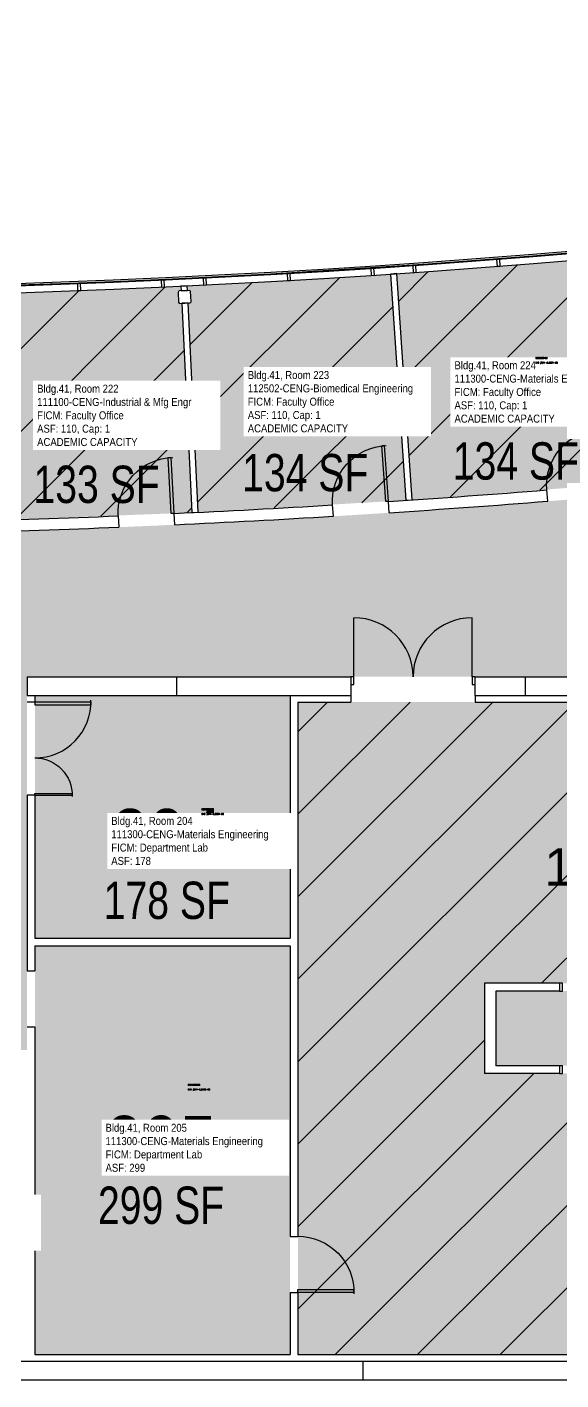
# Model space of a CAD drawing. Header units: inches. Extents: x -2827 to 2347, y -4 to 3466.
# Drawn here: x -1408 to -1065, y 2592 to 3462 of the extents above; entities that cross this region are included whole.
import ezdxf
from ezdxf.enums import TextEntityAlignment as Align

# ---------------------------------------------------------------- set-up
doc = ezdxf.new("R2010")
doc.units = ezdxf.units.IN
doc.header["$LTSCALE"] = 10
doc.header["$MEASUREMENT"] = 0
for name, color, linetype in [('A-DOOR', 2, 'CONTINUOUS'), ('A-GLAZ', 1, 'CONTINUOUS'), ('A-GLAZ-SILL', 2, 'CONTINUOUS'), ('A-IDEN-CNUM', 7, 'CONTINUOUS'), ('A-IDEN-RNUM', 7, 'CONTINUOUS'), ('A-IDEN-SNUM', 4, 'CONTINUOUS'), ('A-IDEN-VNUM', 4, 'CONTINUOUS'), ('A-WALL', 5, 'CONTINUOUS'), ('AREA-TEXT', 3, 'CONTINUOUS'), ('Rooms-Capacity', 4, 'CONTINUOUS'), ('Rooms-Category-Color', 7, 'CONTINUOUS'), ('Rooms-College-Color', 7, 'CONTINUOUS'), ('Rooms-Department-Color', 7, 'CONTINUOUS'), ('Rooms-Division-Color', 7, 'CONTINUOUS'), ('Rooms-Information', 7, 'CONTINUOUS')]:
    doc.layers.add(name, color=color, linetype=linetype)
doc.styles.add('AREA', font='arial.ttf', dxfattribs={"height": 24})
doc.styles.add('ROOMSNUMBER', font='TXT.SHX', dxfattribs={"height": 1})
doc.styles.add('ROOMVNUMBER', font='arial.ttf', dxfattribs={"width": 0.85, "height": 30})

msp = doc.modelspace()

# ---------------------------------------------------------------- hatches: boundary and pattern name
at = {"layer": 'Rooms-Capacity'}
h = msp.add_hatch(dxfattribs=at)
h.set_pattern_fill('ANSI31', color=256, scale=300, style=0)
edge = h.paths.add_edge_path()
edge.add_arc((-1649.18, 10361.08), 7074.14, 273.88072, 274.94135)
edge.add_line((-1039.84, 3313.24), (-1039.6, 3310.42))
edge.add_line((-1039.6, 3310.42), (-1040.84, 3310.32))
edge.add_line((-1040.84, 3310.32), (-1041.3, 3310.03))
edge.add_line((-1041.3, 3310.03), (-1041.52, 3309.5))
edge.add_line((-1041.52, 3309.5), (-1040.96, 3303.03))
edge.add_line((-1040.96, 3303.03), (-1040.62, 3302.46))
edge.add_line((-1040.62, 3302.46), (-1040.15, 3302.35))
edge.add_line((-1040.15, 3302.35), (-1038.91, 3302.45))
edge.add_line((-1038.91, 3302.45), (-1027.24, 3168.03))
edge.add_line((-1027.24, 3168.03), (-1160.59, 3157.75))
edge.add_line((-1160.59, 3157.75), (-1170.41, 3303.17))
h = msp.add_hatch(dxfattribs=at)
h.set_pattern_fill('ANSI31', color=256, scale=300, style=0)
edge = h.paths.add_edge_path()
edge.add_arc((-1648.76, 10359.27), 7072.3, 272.784965, 273.84587, ccw=False)
edge.add_line((-1305.13, 3295.32), (-1304.98, 3292.33))
edge.add_line((-1304.98, 3292.33), (-1303.76, 3292.39))
edge.add_line((-1303.76, 3292.39), (-1303.19, 3292.18))
edge.add_line((-1303.19, 3292.18), (-1302.97, 3291.68))
edge.add_line((-1302.97, 3291.68), (-1302.64, 3285.19))
edge.add_line((-1302.64, 3285.19), (-1302.77, 3284.73))
edge.add_line((-1302.77, 3284.73), (-1303.35, 3284.4))
edge.add_line((-1303.35, 3284.4), (-1304.6, 3284.34))
edge.add_line((-1304.6, 3284.34), (-1298.05, 3149.74))
edge.add_line((-1298.05, 3149.74), (-1164.58, 3157.48))
edge.add_line((-1164.58, 3157.48), (-1174.4, 3302.9))
h = msp.add_hatch(dxfattribs=at)
h.set_pattern_fill('ANSI31', color=256, scale=300, style=0)
edge = h.paths.add_edge_path()
edge.add_arc((-1648.36, 10355.31), 7068.32, 271.695399, 272.750926)
edge.add_line((-1309.12, 3295.13), (-1308.97, 3292.13))
edge.add_line((-1308.97, 3292.13), (-1310.25, 3292.06))
edge.add_line((-1310.25, 3292.06), (-1310.72, 3291.79))
edge.add_line((-1310.72, 3291.79), (-1310.96, 3291.28))
edge.add_line((-1310.96, 3291.28), (-1310.63, 3284.78))
edge.add_line((-1310.63, 3284.78), (-1310.3, 3284.2))
edge.add_line((-1310.3, 3284.2), (-1309.84, 3284.07))
edge.add_line((-1309.84, 3284.07), (-1308.59, 3284.15))
edge.add_line((-1308.59, 3284.15), (-1302.12, 3149.55))
edge.add_line((-1302.12, 3149.55), (-1434.97, 3144.39))
edge.add_line((-1434.97, 3144.39), (-1439.24, 3290.08))
h = msp.add_hatch(dxfattribs=at)
h.set_pattern_fill('ANSI31', color=256, scale=300, style=0)
h.paths.add_polyline_path([(-747, 2925), (-747, 2865), (-795, 2865), (-795, 2847), (-1114, 2847), (-1114, 2789), (-795, 2789), (-795, 2608.25), (-1234, 2608.25), (-1234, 3027.75), (-795, 3027.75), (-795, 2913), (-790, 2913)])
at = {"layer": 'Rooms-Category-Color', "true_color": 0xfa9ba3}
h = msp.add_hatch(color=241, dxfattribs=at)
edge = h.paths.add_edge_path()
edge.add_arc((-1649.18, 10361.08), 7074.14, 273.88072, 274.94135)
edge.add_line((-1039.84, 3313.24), (-1039.6, 3310.42))
edge.add_line((-1039.6, 3310.42), (-1040.84, 3310.32))
edge.add_line((-1040.84, 3310.32), (-1041.3, 3310.03))
edge.add_line((-1041.3, 3310.03), (-1041.52, 3309.5))
edge.add_line((-1041.52, 3309.5), (-1040.96, 3303.03))
edge.add_line((-1040.96, 3303.03), (-1040.62, 3302.46))
edge.add_line((-1040.62, 3302.46), (-1040.15, 3302.35))
edge.add_line((-1040.15, 3302.35), (-1038.91, 3302.45))
edge.add_line((-1038.91, 3302.45), (-1027.24, 3168.03))
edge.add_line((-1027.24, 3168.03), (-1160.59, 3157.75))
edge.add_line((-1160.59, 3157.75), (-1170.41, 3303.17))
h = msp.add_hatch(color=241, dxfattribs=at)
edge = h.paths.add_edge_path()
edge.add_arc((-1648.76, 10359.27), 7072.3, 272.784965, 273.84587, ccw=False)
edge.add_line((-1305.13, 3295.32), (-1304.98, 3292.33))
edge.add_line((-1304.98, 3292.33), (-1303.76, 3292.39))
edge.add_line((-1303.76, 3292.39), (-1303.19, 3292.18))
edge.add_line((-1303.19, 3292.18), (-1302.97, 3291.68))
edge.add_line((-1302.97, 3291.68), (-1302.64, 3285.19))
edge.add_line((-1302.64, 3285.19), (-1302.77, 3284.73))
edge.add_line((-1302.77, 3284.73), (-1303.35, 3284.4))
edge.add_line((-1303.35, 3284.4), (-1304.6, 3284.34))
edge.add_line((-1304.6, 3284.34), (-1298.05, 3149.74))
edge.add_line((-1298.05, 3149.74), (-1164.58, 3157.48))
edge.add_line((-1164.58, 3157.48), (-1174.4, 3302.9))
h = msp.add_hatch(color=241, dxfattribs=at)
edge = h.paths.add_edge_path()
edge.add_arc((-1648.36, 10355.31), 7068.32, 271.695399, 272.750926)
edge.add_line((-1309.12, 3295.13), (-1308.97, 3292.13))
edge.add_line((-1308.97, 3292.13), (-1310.25, 3292.06))
edge.add_line((-1310.25, 3292.06), (-1310.72, 3291.79))
edge.add_line((-1310.72, 3291.79), (-1310.96, 3291.28))
edge.add_line((-1310.96, 3291.28), (-1310.63, 3284.78))
edge.add_line((-1310.63, 3284.78), (-1310.3, 3284.2))
edge.add_line((-1310.3, 3284.2), (-1309.84, 3284.07))
edge.add_line((-1309.84, 3284.07), (-1308.59, 3284.15))
edge.add_line((-1308.59, 3284.15), (-1302.12, 3149.55))
edge.add_line((-1302.12, 3149.55), (-1434.97, 3144.39))
edge.add_line((-1434.97, 3144.39), (-1439.24, 3290.08))
at = {"layer": 'Rooms-Category-Color', "true_color": 0xadadad}
h = msp.add_hatch(color=253, dxfattribs=at)
edge = h.paths.add_edge_path()
edge.add_arc((-1648, 10346), 7212.01, 279.313499, 281.874421)
edge.add_line((-164.01, 3288.32), (-164, 3223.7))
edge.add_line((-164, 3223.7), (-459.44, 3176.91))
edge.add_line((-459.44, 3176.91), (-457.56, 3165.05))
edge.add_line((-457.56, 3165.05), (-164, 3211.55))
edge.add_line((-164, 3211.55), (-164, 3044))
edge.add_line((-164, 3044), (-384, 3044))
edge.add_line((-384, 3044), (-384, 2905))
edge.add_line((-384, 2905), (-456, 2905))
edge.add_line((-456, 2905), (-456, 3044))
edge.add_line((-456, 3044), (-1408, 3044))
edge.add_line((-1408, 3044), (-1408, 2804))
edge.add_line((-1408, 2804), (-1480, 2804))
edge.add_line((-1480, 2804), (-1480, 3044))
edge.add_line((-1480, 3044), (-1680, 3044))
edge.add_line((-1680, 3044), (-1680, 2905))
edge.add_line((-1680, 2905), (-1752, 2905))
edge.add_line((-1752, 2905), (-1752, 3044))
edge.add_line((-1752, 3044), (-1880, 3044))
edge.add_line((-1880, 3044), (-1880, 3008))
edge.add_line((-1880, 3008), (-1944, 3008))
edge.add_line((-1944, 3008), (-1944, 3044))
edge.add_line((-1944, 3044), (-2032, 3044))
edge.add_line((-2032, 3044), (-2032, 3008))
edge.add_line((-2032, 3008), (-2104, 3008))
edge.add_line((-2104, 3008), (-2104, 3044))
edge.add_line((-2104, 3044), (-2128, 3044))
edge.add_line((-2128, 3044), (-2128, 2810))
edge.add_line((-2128, 2810), (-2184, 2810))
edge.add_line((-2184, 2810), (-2184, 3154.54))
edge.add_arc((-1643.58, 10297.54), 7163.42, 265.673371, 278.2961)
edge.add_arc((-1693.99, 10643.23), 7512.77, 278.2961, 279.29271)
at = {"layer": 'Rooms-Category-Color', "true_color": 0xe3f498}
for points in [[(-1403, 3032), (-1239, 3032), (-1239, 2876), (-1403, 2876)], [(-747, 2925), (-747, 2865), (-795, 2865), (-795, 2847), (-1114, 2847), (-1114, 2789), (-795, 2789), (-795, 2608.25), (-1234, 2608.25), (-1234, 3027.75), (-795, 3027.75), (-795, 2913), (-790, 2913)], [(-1403, 2871), (-1239, 2871), (-1239, 2608.25), (-1403, 2608.25)], [(-670, 2794), (-670, 2860), (-790, 2860), (-790, 2842), (-1106.75, 2842), (-1106.75, 2794)]]:
    msp.add_hatch(color=61, dxfattribs=at).paths.add_polyline_path(points)
at = {"layer": 'Rooms-College-Color', "true_color": 0x99d7b2}
h = msp.add_hatch(color=253, dxfattribs=at)
edge = h.paths.add_edge_path()
edge.add_arc((-1649.18, 10361.08), 7074.14, 273.88072, 274.94135)
edge.add_line((-1039.84, 3313.24), (-1039.6, 3310.42))
edge.add_line((-1039.6, 3310.42), (-1040.84, 3310.32))
edge.add_line((-1040.84, 3310.32), (-1041.3, 3310.03))
edge.add_line((-1041.3, 3310.03), (-1041.52, 3309.5))
edge.add_line((-1041.52, 3309.5), (-1040.96, 3303.03))
edge.add_line((-1040.96, 3303.03), (-1040.62, 3302.46))
edge.add_line((-1040.62, 3302.46), (-1040.15, 3302.35))
edge.add_line((-1040.15, 3302.35), (-1038.91, 3302.45))
edge.add_line((-1038.91, 3302.45), (-1027.24, 3168.03))
edge.add_line((-1027.24, 3168.03), (-1160.59, 3157.75))
edge.add_line((-1160.59, 3157.75), (-1170.41, 3303.17))
h = msp.add_hatch(color=253, dxfattribs=at)
edge = h.paths.add_edge_path()
edge.add_arc((-1648.76, 10359.27), 7072.3, 272.784965, 273.84587, ccw=False)
edge.add_line((-1305.13, 3295.32), (-1304.98, 3292.33))
edge.add_line((-1304.98, 3292.33), (-1303.76, 3292.39))
edge.add_line((-1303.76, 3292.39), (-1303.19, 3292.18))
edge.add_line((-1303.19, 3292.18), (-1302.97, 3291.68))
edge.add_line((-1302.97, 3291.68), (-1302.64, 3285.19))
edge.add_line((-1302.64, 3285.19), (-1302.77, 3284.73))
edge.add_line((-1302.77, 3284.73), (-1303.35, 3284.4))
edge.add_line((-1303.35, 3284.4), (-1304.6, 3284.34))
edge.add_line((-1304.6, 3284.34), (-1298.05, 3149.74))
edge.add_line((-1298.05, 3149.74), (-1164.58, 3157.48))
edge.add_line((-1164.58, 3157.48), (-1174.4, 3302.9))
h = msp.add_hatch(color=253, dxfattribs=at)
edge = h.paths.add_edge_path()
edge.add_arc((-1648.36, 10355.31), 7068.32, 271.695399, 272.750926)
edge.add_line((-1309.12, 3295.13), (-1308.97, 3292.13))
edge.add_line((-1308.97, 3292.13), (-1310.25, 3292.06))
edge.add_line((-1310.25, 3292.06), (-1310.72, 3291.79))
edge.add_line((-1310.72, 3291.79), (-1310.96, 3291.28))
edge.add_line((-1310.96, 3291.28), (-1310.63, 3284.78))
edge.add_line((-1310.63, 3284.78), (-1310.3, 3284.2))
edge.add_line((-1310.3, 3284.2), (-1309.84, 3284.07))
edge.add_line((-1309.84, 3284.07), (-1308.59, 3284.15))
edge.add_line((-1308.59, 3284.15), (-1302.12, 3149.55))
edge.add_line((-1302.12, 3149.55), (-1434.97, 3144.39))
edge.add_line((-1434.97, 3144.39), (-1439.24, 3290.08))
at = {"layer": 'Rooms-College-Color', "true_color": 0xadadad}
h = msp.add_hatch(color=253, dxfattribs=at)
edge = h.paths.add_edge_path()
edge.add_arc((-1648, 10346), 7212.01, 279.313499, 281.874421)
edge.add_line((-164.01, 3288.32), (-164, 3223.7))
edge.add_line((-164, 3223.7), (-459.44, 3176.91))
edge.add_line((-459.44, 3176.91), (-457.56, 3165.05))
edge.add_line((-457.56, 3165.05), (-164, 3211.55))
edge.add_line((-164, 3211.55), (-164, 3044))
edge.add_line((-164, 3044), (-384, 3044))
edge.add_line((-384, 3044), (-384, 2905))
edge.add_line((-384, 2905), (-456, 2905))
edge.add_line((-456, 2905), (-456, 3044))
edge.add_line((-456, 3044), (-1408, 3044))
edge.add_line((-1408, 3044), (-1408, 2804))
edge.add_line((-1408, 2804), (-1480, 2804))
edge.add_line((-1480, 2804), (-1480, 3044))
edge.add_line((-1480, 3044), (-1680, 3044))
edge.add_line((-1680, 3044), (-1680, 2905))
edge.add_line((-1680, 2905), (-1752, 2905))
edge.add_line((-1752, 2905), (-1752, 3044))
edge.add_line((-1752, 3044), (-1880, 3044))
edge.add_line((-1880, 3044), (-1880, 3008))
edge.add_line((-1880, 3008), (-1944, 3008))
edge.add_line((-1944, 3008), (-1944, 3044))
edge.add_line((-1944, 3044), (-2032, 3044))
edge.add_line((-2032, 3044), (-2032, 3008))
edge.add_line((-2032, 3008), (-2104, 3008))
edge.add_line((-2104, 3008), (-2104, 3044))
edge.add_line((-2104, 3044), (-2128, 3044))
edge.add_line((-2128, 3044), (-2128, 2810))
edge.add_line((-2128, 2810), (-2184, 2810))
edge.add_line((-2184, 2810), (-2184, 3154.54))
edge.add_arc((-1643.58, 10297.54), 7163.42, 265.673371, 278.2961)
edge.add_arc((-1693.99, 10643.23), 7512.77, 278.2961, 279.29271)
at = {"layer": 'Rooms-College-Color', "true_color": 0x99d7b2}
for points in [[(-1403, 3032), (-1239, 3032), (-1239, 2876), (-1403, 2876)], [(-747, 2925), (-747, 2865), (-795, 2865), (-795, 2847), (-1114, 2847), (-1114, 2789), (-795, 2789), (-795, 2608.25), (-1234, 2608.25), (-1234, 3027.75), (-795, 3027.75), (-795, 2913), (-790, 2913)], [(-1403, 2871), (-1239, 2871), (-1239, 2608.25), (-1403, 2608.25)], [(-670, 2794), (-670, 2860), (-790, 2860), (-790, 2842), (-1106.75, 2842), (-1106.75, 2794)]]:
    msp.add_hatch(color=253, dxfattribs=at).paths.add_polyline_path(points)
at = {"layer": 'Rooms-Department-Color', "true_color": 0x99d7b2}
h = msp.add_hatch(color=253, dxfattribs=at)
edge = h.paths.add_edge_path()
edge.add_arc((-1649.18, 10361.08), 7074.14, 273.88072, 274.94135)
edge.add_line((-1039.84, 3313.24), (-1039.6, 3310.42))
edge.add_line((-1039.6, 3310.42), (-1040.84, 3310.32))
edge.add_line((-1040.84, 3310.32), (-1041.3, 3310.03))
edge.add_line((-1041.3, 3310.03), (-1041.52, 3309.5))
edge.add_line((-1041.52, 3309.5), (-1040.96, 3303.03))
edge.add_line((-1040.96, 3303.03), (-1040.62, 3302.46))
edge.add_line((-1040.62, 3302.46), (-1040.15, 3302.35))
edge.add_line((-1040.15, 3302.35), (-1038.91, 3302.45))
edge.add_line((-1038.91, 3302.45), (-1027.24, 3168.03))
edge.add_line((-1027.24, 3168.03), (-1160.59, 3157.75))
edge.add_line((-1160.59, 3157.75), (-1170.41, 3303.17))
h = msp.add_hatch(color=253, dxfattribs=at)
edge = h.paths.add_edge_path()
edge.add_arc((-1648.76, 10359.27), 7072.3, 272.784965, 273.84587, ccw=False)
edge.add_line((-1305.13, 3295.32), (-1304.98, 3292.33))
edge.add_line((-1304.98, 3292.33), (-1303.76, 3292.39))
edge.add_line((-1303.76, 3292.39), (-1303.19, 3292.18))
edge.add_line((-1303.19, 3292.18), (-1302.97, 3291.68))
edge.add_line((-1302.97, 3291.68), (-1302.64, 3285.19))
edge.add_line((-1302.64, 3285.19), (-1302.77, 3284.73))
edge.add_line((-1302.77, 3284.73), (-1303.35, 3284.4))
edge.add_line((-1303.35, 3284.4), (-1304.6, 3284.34))
edge.add_line((-1304.6, 3284.34), (-1298.05, 3149.74))
edge.add_line((-1298.05, 3149.74), (-1164.58, 3157.48))
edge.add_line((-1164.58, 3157.48), (-1174.4, 3302.9))
h = msp.add_hatch(color=253, dxfattribs=at)
edge = h.paths.add_edge_path()
edge.add_arc((-1648.36, 10355.31), 7068.32, 271.695399, 272.750926)
edge.add_line((-1309.12, 3295.13), (-1308.97, 3292.13))
edge.add_line((-1308.97, 3292.13), (-1310.25, 3292.06))
edge.add_line((-1310.25, 3292.06), (-1310.72, 3291.79))
edge.add_line((-1310.72, 3291.79), (-1310.96, 3291.28))
edge.add_line((-1310.96, 3291.28), (-1310.63, 3284.78))
edge.add_line((-1310.63, 3284.78), (-1310.3, 3284.2))
edge.add_line((-1310.3, 3284.2), (-1309.84, 3284.07))
edge.add_line((-1309.84, 3284.07), (-1308.59, 3284.15))
edge.add_line((-1308.59, 3284.15), (-1302.12, 3149.55))
edge.add_line((-1302.12, 3149.55), (-1434.97, 3144.39))
edge.add_line((-1434.97, 3144.39), (-1439.24, 3290.08))
at = {"layer": 'Rooms-Department-Color', "true_color": 0xacacac}
h = msp.add_hatch(color=253, dxfattribs=at)
edge = h.paths.add_edge_path()
edge.add_arc((-1648, 10346), 7212.01, 279.313499, 281.874421)
edge.add_line((-164.01, 3288.32), (-164, 3223.7))
edge.add_line((-164, 3223.7), (-459.44, 3176.91))
edge.add_line((-459.44, 3176.91), (-457.56, 3165.05))
edge.add_line((-457.56, 3165.05), (-164, 3211.55))
edge.add_line((-164, 3211.55), (-164, 3044))
edge.add_line((-164, 3044), (-384, 3044))
edge.add_line((-384, 3044), (-384, 2905))
edge.add_line((-384, 2905), (-456, 2905))
edge.add_line((-456, 2905), (-456, 3044))
edge.add_line((-456, 3044), (-1408, 3044))
edge.add_line((-1408, 3044), (-1408, 2804))
edge.add_line((-1408, 2804), (-1480, 2804))
edge.add_line((-1480, 2804), (-1480, 3044))
edge.add_line((-1480, 3044), (-1680, 3044))
edge.add_line((-1680, 3044), (-1680, 2905))
edge.add_line((-1680, 2905), (-1752, 2905))
edge.add_line((-1752, 2905), (-1752, 3044))
edge.add_line((-1752, 3044), (-1880, 3044))
edge.add_line((-1880, 3044), (-1880, 3008))
edge.add_line((-1880, 3008), (-1944, 3008))
edge.add_line((-1944, 3008), (-1944, 3044))
edge.add_line((-1944, 3044), (-2032, 3044))
edge.add_line((-2032, 3044), (-2032, 3008))
edge.add_line((-2032, 3008), (-2104, 3008))
edge.add_line((-2104, 3008), (-2104, 3044))
edge.add_line((-2104, 3044), (-2128, 3044))
edge.add_line((-2128, 3044), (-2128, 2810))
edge.add_line((-2128, 2810), (-2184, 2810))
edge.add_line((-2184, 2810), (-2184, 3154.54))
edge.add_arc((-1643.58, 10297.54), 7163.42, 265.673371, 278.2961)
edge.add_arc((-1693.99, 10643.23), 7512.77, 278.2961, 279.29271)
at = {"layer": 'Rooms-Department-Color', "true_color": 0x99d7b2}
for points in [[(-1403, 3032), (-1239, 3032), (-1239, 2876), (-1403, 2876)], [(-747, 2925), (-747, 2865), (-795, 2865), (-795, 2847), (-1114, 2847), (-1114, 2789), (-795, 2789), (-795, 2608.25), (-1234, 2608.25), (-1234, 3027.75), (-795, 3027.75), (-795, 2913), (-790, 2913)], [(-1403, 2871), (-1239, 2871), (-1239, 2608.25), (-1403, 2608.25)], [(-670, 2794), (-670, 2860), (-790, 2860), (-790, 2842), (-1106.75, 2842), (-1106.75, 2794)]]:
    msp.add_hatch(color=253, dxfattribs=at).paths.add_polyline_path(points)
at = {"layer": 'Rooms-Division-Color', "true_color": 0x99d7b2}
h = msp.add_hatch(color=253, dxfattribs=at)
edge = h.paths.add_edge_path()
edge.add_arc((-1649.18, 10361.08), 7074.14, 273.88072, 274.94135)
edge.add_line((-1039.84, 3313.24), (-1039.6, 3310.42))
edge.add_line((-1039.6, 3310.42), (-1040.84, 3310.32))
edge.add_line((-1040.84, 3310.32), (-1041.3, 3310.03))
edge.add_line((-1041.3, 3310.03), (-1041.52, 3309.5))
edge.add_line((-1041.52, 3309.5), (-1040.96, 3303.03))
edge.add_line((-1040.96, 3303.03), (-1040.62, 3302.46))
edge.add_line((-1040.62, 3302.46), (-1040.15, 3302.35))
edge.add_line((-1040.15, 3302.35), (-1038.91, 3302.45))
edge.add_line((-1038.91, 3302.45), (-1027.24, 3168.03))
edge.add_line((-1027.24, 3168.03), (-1160.59, 3157.75))
edge.add_line((-1160.59, 3157.75), (-1170.41, 3303.17))
h = msp.add_hatch(color=253, dxfattribs=at)
edge = h.paths.add_edge_path()
edge.add_arc((-1648.76, 10359.27), 7072.3, 272.784965, 273.84587, ccw=False)
edge.add_line((-1305.13, 3295.32), (-1304.98, 3292.33))
edge.add_line((-1304.98, 3292.33), (-1303.76, 3292.39))
edge.add_line((-1303.76, 3292.39), (-1303.19, 3292.18))
edge.add_line((-1303.19, 3292.18), (-1302.97, 3291.68))
edge.add_line((-1302.97, 3291.68), (-1302.64, 3285.19))
edge.add_line((-1302.64, 3285.19), (-1302.77, 3284.73))
edge.add_line((-1302.77, 3284.73), (-1303.35, 3284.4))
edge.add_line((-1303.35, 3284.4), (-1304.6, 3284.34))
edge.add_line((-1304.6, 3284.34), (-1298.05, 3149.74))
edge.add_line((-1298.05, 3149.74), (-1164.58, 3157.48))
edge.add_line((-1164.58, 3157.48), (-1174.4, 3302.9))
h = msp.add_hatch(color=253, dxfattribs=at)
edge = h.paths.add_edge_path()
edge.add_arc((-1648.36, 10355.31), 7068.32, 271.695399, 272.750926)
edge.add_line((-1309.12, 3295.13), (-1308.97, 3292.13))
edge.add_line((-1308.97, 3292.13), (-1310.25, 3292.06))
edge.add_line((-1310.25, 3292.06), (-1310.72, 3291.79))
edge.add_line((-1310.72, 3291.79), (-1310.96, 3291.28))
edge.add_line((-1310.96, 3291.28), (-1310.63, 3284.78))
edge.add_line((-1310.63, 3284.78), (-1310.3, 3284.2))
edge.add_line((-1310.3, 3284.2), (-1309.84, 3284.07))
edge.add_line((-1309.84, 3284.07), (-1308.59, 3284.15))
edge.add_line((-1308.59, 3284.15), (-1302.12, 3149.55))
edge.add_line((-1302.12, 3149.55), (-1434.97, 3144.39))
edge.add_line((-1434.97, 3144.39), (-1439.24, 3290.08))
at = {"layer": 'Rooms-Division-Color', "true_color": 0xadadad}
h = msp.add_hatch(color=253, dxfattribs=at)
edge = h.paths.add_edge_path()
edge.add_arc((-1648, 10346), 7212.01, 279.313499, 281.874421)
edge.add_line((-164.01, 3288.32), (-164, 3223.7))
edge.add_line((-164, 3223.7), (-459.44, 3176.91))
edge.add_line((-459.44, 3176.91), (-457.56, 3165.05))
edge.add_line((-457.56, 3165.05), (-164, 3211.55))
edge.add_line((-164, 3211.55), (-164, 3044))
edge.add_line((-164, 3044), (-384, 3044))
edge.add_line((-384, 3044), (-384, 2905))
edge.add_line((-384, 2905), (-456, 2905))
edge.add_line((-456, 2905), (-456, 3044))
edge.add_line((-456, 3044), (-1408, 3044))
edge.add_line((-1408, 3044), (-1408, 2804))
edge.add_line((-1408, 2804), (-1480, 2804))
edge.add_line((-1480, 2804), (-1480, 3044))
edge.add_line((-1480, 3044), (-1680, 3044))
edge.add_line((-1680, 3044), (-1680, 2905))
edge.add_line((-1680, 2905), (-1752, 2905))
edge.add_line((-1752, 2905), (-1752, 3044))
edge.add_line((-1752, 3044), (-1880, 3044))
edge.add_line((-1880, 3044), (-1880, 3008))
edge.add_line((-1880, 3008), (-1944, 3008))
edge.add_line((-1944, 3008), (-1944, 3044))
edge.add_line((-1944, 3044), (-2032, 3044))
edge.add_line((-2032, 3044), (-2032, 3008))
edge.add_line((-2032, 3008), (-2104, 3008))
edge.add_line((-2104, 3008), (-2104, 3044))
edge.add_line((-2104, 3044), (-2128, 3044))
edge.add_line((-2128, 3044), (-2128, 2810))
edge.add_line((-2128, 2810), (-2184, 2810))
edge.add_line((-2184, 2810), (-2184, 3154.54))
edge.add_arc((-1643.58, 10297.54), 7163.42, 265.673371, 278.2961)
edge.add_arc((-1693.99, 10643.23), 7512.77, 278.2961, 279.29271)
at = {"layer": 'Rooms-Division-Color', "true_color": 0x99d7b2}
for points in [[(-1403, 3032), (-1239, 3032), (-1239, 2876), (-1403, 2876)], [(-747, 2925), (-747, 2865), (-795, 2865), (-795, 2847), (-1114, 2847), (-1114, 2789), (-795, 2789), (-795, 2608.25), (-1234, 2608.25), (-1234, 3027.75), (-795, 3027.75), (-795, 2913), (-790, 2913)], [(-1403, 2871), (-1239, 2871), (-1239, 2608.25), (-1403, 2608.25)], [(-670, 2794), (-670, 2860), (-790, 2860), (-790, 2842), (-1106.75, 2842), (-1106.75, 2794)]]:
    msp.add_hatch(color=253, dxfattribs=at).paths.add_polyline_path(points)

# ---------------------------------------------------------------- linework, layer by layer
at = {"layer": 'A-DOOR'}
for p, q in [((-1178.31, 3192.64), (-1180.11, 3192.52)), ((-1177.57, 3156.61), (-1180.11, 3192.52)), ((-1175.78, 3156.73), (-1178.31, 3192.64)), ((-1315.45, 3184.96), (-1317.25, 3184.86)), ((-1315.34, 3148.91), (-1317.25, 3184.86)), ((-1313.55, 3149.01), (-1315.45, 3184.96)), ((-1313.55, 3149.01), (-1315.34, 3148.91)), ((-1313.16, 3141.77), (-1313.55, 3149.01)), ((-1211.2, 3147.23), (-1211.67, 3154.47)), ((-1175.78, 3156.73), (-1177.57, 3156.61)), ((-1175.27, 3149.5), (-1175.78, 3156.73)), ((-1349.48, 3147.43), (-1349.14, 3140.19)), ((-1198, 3044), (-1198, 3082)), ((-1122, 3044), (-1122, 3082)), ((-1403.01, 3027.88), (-1367.01, 3027.88)), ((-1403.01, 3027.88), (-1403.01, 3026.08)), ((-1367.01, 3027.88), (-1367.01, 3026.08)), ((-1403.01, 3026.08), (-1367.01, 3026.08)), ((-1403, 2967.88), (-1403, 2969.08)), ((-1403, 2969.08), (-1379, 2969.08)), ((-1403, 2967.88), (-1379, 2967.88)), ((-1379, 2967.88), (-1379, 2969.08)), ((-1234, 2648.37), (-1234, 2650.17)), ((-1234, 2650.17), (-1198, 2650.17)), ((-1234, 2648.37), (-1198, 2648.37)), ((-1198, 2648.37), (-1198, 2650.17))]:
    msp.add_line(p, q, dxfattribs=at)
at = {"layer": 'A-DOOR', "linetype": 'Continuous'}
msp.add_line((-1073.47, 3156.91), (-1074.07, 3164.14), dxfattribs=at)
at = {"layer": 'A-DOOR'}
for points in [[(-1200, 3039), (-1198, 3039), (-1198, 3044), (-1200, 3044)], [(-1122, 3039), (-1120, 3039), (-1120, 3044), (-1122, 3044)]]:
    msp.add_lwpolyline(points, close=True, dxfattribs=at)
for centre, start, end in [((-1198, 3044), 0, 90), ((-1122, 3044), 90, 180)]:
    msp.add_arc(centre, 38, start, end, dxfattribs=at)
at = {"layer": 'A-DOOR', "extrusion": (0, 0, -1)}
for centre, major_axis, ratio, start_param, end_param in [((-1038.17, 3167.1), (32.3, 15.94), 0.999335, 3.51784, 5.112297), ((-1175.78, 3156.73), (35.56, -5.62), 1, 2.914286, 4.514874), ((-1313.55, 3149.01), (1.24, 35.98), 1, 4.624976, 6.225564), ((-1403, 2967.88), (-22.25, 8.99), 1, 1.186897, 2.787485), ((-1234, 2648.37), (35.86, -3.2), 1, 4.623372, 6.223961)]:
    msp.add_ellipse(centre, major_axis=major_axis, ratio=ratio, start_param=start_param, end_param=end_param, dxfattribs=at)
at = {"layer": 'A-DOOR'}
msp.add_ellipse((-1403.01, 3027.88), major_axis=(-19.8, 30.06), ratio=1, start_param=2.559225, end_param=4.159814, dxfattribs=at)
at = {"layer": 'A-GLAZ', "linetype": 'Continuous'}
for radius in [7053.01, 7059.01, 7054.51]:
    msp.add_arc((-1648, 10346), radius, 264.986813, 282.556636, dxfattribs=at)
at = {"layer": 'A-GLAZ-SILL', "linetype": 'Continuous'}
msp.add_arc((-1648, 10346), 7054.01, 264.986813, 282.556636, dxfattribs=at)
at = {"layer": 'A-WALL', "linetype": 'Continuous', "lineweight": -3}
for p, q in [((-1170.41, 3303.17), (-1174.4, 3302.9)), ((-1174.4, 3302.9), (-1164.58, 3157.48)), ((-1160.59, 3157.75), (-1170.41, 3303.17)), ((-1305.13, 3295.32), (-1309.12, 3295.13)), ((-1309.12, 3295.13), (-1308.98, 3292.14)), ((-1308.98, 3292.14), (-1304.98, 3292.33)), ((-1304.98, 3292.33), (-1305.13, 3295.32)), ((-1304.6, 3284.34), (-1308.59, 3284.15)), ((-1308.59, 3284.15), (-1302.09, 3149.55)), ((-1298.09, 3149.74), (-1304.6, 3284.34)), ((-1164.58, 3157.48), (-1160.59, 3157.75)), ((-1302.09, 3149.55), (-1298.09, 3149.74))]:
    msp.add_line(p, q, dxfattribs=at)
at = {"layer": 'A-WALL'}
for p, q in [((-1408, 3044), (-1200, 3044)), ((-1408, 3044), (-1408, 3032)), ((-1312, 3044), (-1312, 3032)), ((-1200, 3044), (-1200, 3032)), ((-1120, 3044), (-1056, 3044)), ((-1120, 3032), (-1120, 3044)), ((-1088, 3044), (-1088, 3032)), ((-1408.01, 3028), (-1403, 3028)), ((-1408, 3032), (-1200, 3032)), ((-1403, 3032), (-1403, 3028)), ((-1239, 3032), (-1239, 2876)), ((-1234, 3027.75), (-1200, 3027.75)), ((-1234, 3027.75), (-1234, 2684.25)), ((-1120, 3032), (-1056, 3032)), ((-1120, 3027.75), (-1056, 3027.75)), ((-1403, 2967.88), (-1408, 2967.88)), ((-1408, 2967.88), (-1408, 2855)), ((-1403, 2967.88), (-1403, 2876)), ((-1403, 2876), (-1239, 2876)), ((-1403, 2871), (-1239, 2871)), ((-1403, 2871), (-1403, 2855)), ((-1239, 2871), (-1239, 2684.25)), ((-1408, 2855), (-1403, 2855)), ((-1114, 2847), (-1114, 2789)), ((-1066, 2847), (-1114, 2847)), ((-1066, 2847), (-1066, 2842)), ((-1066, 2847), (-1066, 2842)), ((-1106.75, 2842), (-1106.75, 2794)), ((-1066, 2842), (-1106.75, 2842)), ((-1408, 2819), (-1403, 2819)), ((-1403, 2819), (-1403, 2608.25)), ((-1066, 2794), (-1106.75, 2794)), ((-1066, 2794), (-1066, 2789)), ((-1066, 2789), (-1114, 2789)), ((-1239, 2684.25), (-1234, 2684.25)), ((-1239, 2648.25), (-1234, 2648.25)), ((-1239, 2648.25), (-1239, 2608.25)), ((-1234, 2648.25), (-1234, 2608.25)), ((-2129.5, 2604), (-528, 2604)), ((-1403, 2608.25), (-1239, 2608.25)), ((-1234, 2608.25), (-795, 2608.25))]:
    msp.add_line(p, q, dxfattribs=at)
at = {"layer": 'A-WALL', "linetype": 'Continuous'}
for p, q in [((-1200, 3032), (-1200, 3027.75)), ((-1120, 3032), (-1120, 3027.75)), ((-1192, 2592), (-1192, 2604))]:
    msp.add_line(p, q, dxfattribs=at)
for points in [[(-1186.84, 3302), (-1184.84, 3302.14), (-1185.16, 3306.63), (-1187.15, 3306.49)], [(-1159.9, 3303.89), (-1157.91, 3304.02), (-1158.22, 3308.51), (-1160.22, 3308.37)], [(-1105.94, 3307.83), (-1103.94, 3307.99), (-1104.3, 3312.48), (-1106.29, 3312.32)], [(-1375.52, 3292.25), (-1373.52, 3292.32), (-1373.67, 3296.82), (-1375.67, 3296.75)], [(-1321.63, 3294.54), (-1319.63, 3294.63), (-1319.85, 3299.13), (-1321.85, 3299.03)], [(-1294.66, 3295.84), (-1292.67, 3295.94), (-1292.88, 3300.43), (-1294.88, 3300.34)], [(-1240.66, 3298.75), (-1238.67, 3298.86), (-1238.9, 3303.35), (-1240.9, 3303.25)], [(-1064, 2842), (-1064, 2847), (-1066, 2847), (-1066, 2842)], [(-1064, 2789), (-1064, 2794), (-1066, 2794), (-1066, 2789)]]:
    msp.add_lwpolyline(points, close=True, dxfattribs=at)
at = {"layer": 'A-WALL'}
msp.add_lwpolyline([(-1310.25, 3292.06), (-1310.72, 3291.79), (-1310.96, 3291.28), (-1310.63, 3284.78), (-1310.3, 3284.2), (-1309.84, 3284.07), (-1303.35, 3284.4), (-1302.77, 3284.73), (-1302.64, 3285.19), (-1302.97, 3291.68), (-1303.19, 3292.18), (-1303.76, 3292.39)], close=True, dxfattribs=at)
msp.add_lwpolyline([(-2129.5, 2592), (-528, 2592)], dxfattribs=at)
at = {"layer": 'A-WALL', "linetype": 'Continuous'}
for radius, start, end in [(7204.76, 273.758046, 274.569048), (7204.76, 272.66071, 273.472035), (7212.01, 273.758325, 274.569239), (7204.76, 271.563289, 272.37465), (7212.01, 271.562735, 272.37502), (7212.01, 272.66108, 273.472315)]:
    msp.add_arc((-1648, 10346), radius, start, end, dxfattribs=at)

# ---------------------------------------------------------------- texts
at = {"layer": 'A-IDEN-CNUM', "style": 'ROOMSNUMBER', "width": 0.85}
for s, p in [('CAD #041-0_0224-00', (-1081.34, 3245.4)), ('CAD #041-0_0223-00', (-1226.71, 3236.51)), ('CAD #041-0_0222-00', (-1356.9, 3228.79)), ('CAD #041-0_0204-00', (-1295.86, 2955.31)), ('CAD #041-0_0205-00', (-1304.62, 2778.18))]:
    msp.add_text(s, height=1, rotation=360, dxfattribs=at).set_placement(p)
at = {"layer": 'A-IDEN-RNUM', "style": 'ROOMSNUMBER', "width": 0.85}
for s, p in [('0224-00', (-1081.34, 3248.4)), ('0223-00', (-1226.71, 3239.51)), ('0222-00', (-1356.9, 3231.79)), ('0204-00', (-1295.86, 2958.31)), ('0205-00', (-1304.62, 2781.18))]:
    msp.add_text(s, height=1, rotation=360, dxfattribs=at).set_placement(p)
at = {"layer": 'A-IDEN-SNUM', "style": 'ROOMSNUMBER', "width": 0.85}
for s, p in [('0410022400', (-1081.34, 3248.4)), ('0410022300', (-1226.71, 3239.51)), ('0410022200', (-1356.9, 3231.79)), ('0410020400', (-1295.86, 2958.31)), ('0410020500', (-1304.62, 2781.18))]:
    msp.add_text(s, height=1, rotation=360, dxfattribs=at).set_placement(p)
at = {"layer": 'A-IDEN-VNUM', "style": 'ROOMVNUMBER', "width": 0.85}
for s, p in [('223', (-1230.54, 3219.07)), ('224', (-1097.73, 3225.33)), ('222', (-1365.86, 3210.3)), ('204', (-1318.23, 2941.01)), ('205', (-1321.93, 2743.75))]:
    msp.add_text(s, height=36, rotation=360, dxfattribs=at).set_placement(p, align=Align.MIDDLE_CENTER)
at = {"layer": 'AREA-TEXT', "style": 'AREA', "width": 0.75}
for s, p in [('134 SF', (-1093.97, 3182.75)), ('134 SF', (-1229.29, 3175.24)), ('133 SF', (-1363.35, 3167.73)), ('178 SF', (-1318.23, 2900.33)), ('299 SF', (-1321.93, 2704.3))]:
    msp.add_text(s, height=24, dxfattribs=at).set_placement(p, align=Align.MIDDLE_CENTER)
at = {"layer": 'AREA-TEXT', "style": 'AREA'}
msp.add_text('1,168 SF', height=24, dxfattribs=at).set_placement((-1007.58, 2921.81), align=Align.MIDDLE_CENTER)

# ---------------------------------------------------------------- next in the draw order: texts
at = {"layer": 'Rooms-Information', "width": 115.2, "attachment_point": 7, "rotation": 360, "style": 'ROOMVNUMBER', "bg_fill": 3, "box_fill_scale": 1.5, "bg_fill_color": 256, "bg_fill_true_color": 13158600, "bg_fill_transparency": 0}
for s, insert, char_height in [('Bldg.41, Room 224^M^J111300-CENG-Materials Engineering^M^JFICM: Faculty Office^M^JASF: 110, Cap: 1^M^JACADEMIC CAPACITY', (-1133.39, 3207.33), 5.14286), ('Bldg.41, Room 223^M^J112502-CENG-Biomedical Engineering^M^JFICM: Faculty Office^M^JASF: 110, Cap: 1^M^JACADEMIC CAPACITY', (-1266.2, 3201.07), 5.14286), ('Bldg.41, Room 222^M^J111100-CENG-Industrial & Mfg Engr^M^JFICM: Faculty Office^M^JASF: 110, Cap: 1^M^JACADEMIC CAPACITY', (-1401.52, 3192.3), 5.14286), ('Bldg.41, Room 204^M^J111300-CENG-Materials Engineering^M^JFICM: Department Lab^M^JASF: 178', (-1353.89, 2923.01), 5.1429), ('Bldg.41, Room 205^M^J111300-CENG-Materials Engineering^M^JFICM: Department Lab^M^JASF: 299', (-1357.59, 2725.75), 5.1429), ('Bldg.41, Room 206^M^J111300-CENG-Materials Engineering^M^JFICM: Department Lab^M^JASF: 176', (-1516.72, 2677.67), 5.1429)]:
    msp.add_mtext(s, dxfattribs=dict(at, insert=insert, char_height=char_height))

doc.saveas('drawing.dxf')
